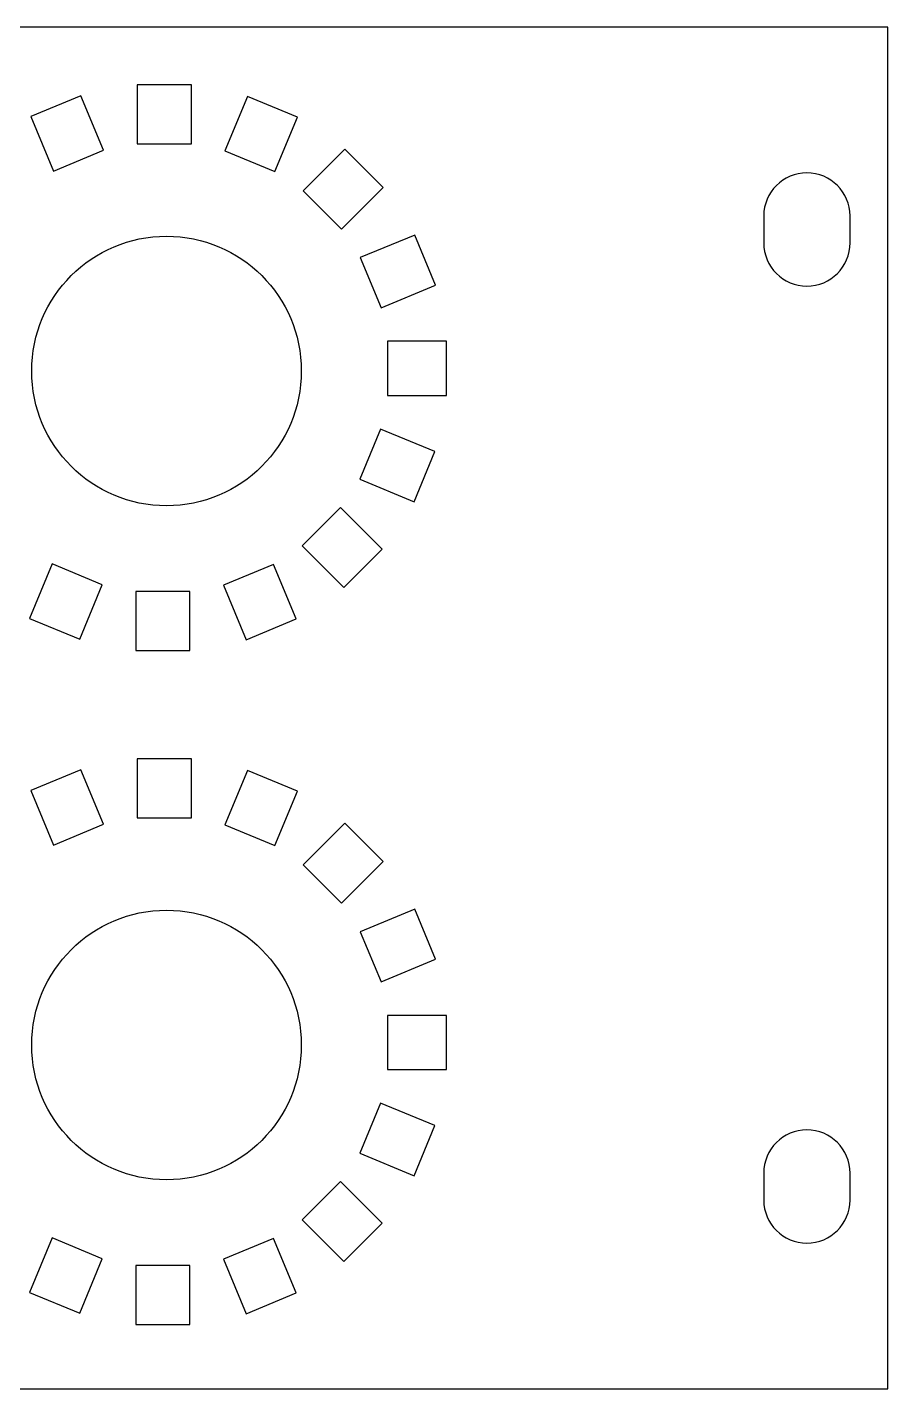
# Model space of a CAD drawing. Header units: millimetres. Extents: x -59 to 70, y -22 to 29.
# Drawn here: x 38 to 69.9, y -22 to 28.5 of the extents above; entities that cross this region are included whole.
import ezdxf

# ---------------------------------------------------------------- set-up
doc = ezdxf.new("R2010")
doc.units = ezdxf.units.MM
doc.layers.add('Cut001', color=7, linetype='CONTINUOUS')

msp = doc.modelspace()

# ---------------------------------------------------------------- linework, layer by layer
at = {"layer": 'Cut001'}
for p, q in [((69.94, 28.51, 13.91), (-58.56, 28.51, 13.91)), ((69.94, 28.51, 14.91), (-58.56, 28.51, 14.91)), ((69.94, 28.51, 13.91), (-58.56, 28.51, 13.91)), ((69.94, 28.51, 14.91), (-58.56, 28.51, 14.91)), ((69.94, 28.51, 13.91), (69.94, 28.51, 14.91)), ((69.94, -21.99, 13.91), (69.94, 28.51, 13.91)), ((69.94, -21.99, 14.91), (69.94, 28.51, 14.91)), ((69.94, 28.51, 13.91), (69.94, 28.51, 14.91)), ((69.94, -21.99, 13.91), (69.94, 28.51, 13.91)), ((69.94, -21.99, 14.91), (69.94, 28.51, 14.91)), ((44.1121, 26.3693, 13.91), (42.0996, 26.3693, 13.91)), ((42.0996, 26.3693, 13.91), (42.0996, 24.1831, 13.91)), ((44.1121, 26.3693, 14.91), (42.0996, 26.3693, 14.91)), ((42.0996, 26.3693, 14.91), (42.0996, 24.1831, 14.91)), ((44.1121, 26.3693, 13.91), (42.0996, 26.3693, 13.91)), ((44.1121, 26.3693, 14.91), (42.0996, 26.3693, 14.91)), ((42.0996, 26.3693, 13.91), (42.0996, 26.3693, 14.91)), ((42.0996, 26.3693, 13.91), (42.0996, 24.1831, 13.91)), ((42.0996, 26.3693, 13.91), (42.0996, 26.3693, 14.91)), ((42.0996, 26.3693, 14.91), (42.0996, 24.1831, 14.91)), ((44.1121, 24.1831, 13.91), (44.1121, 26.3693, 13.91)), ((44.1121, 24.1831, 14.91), (44.1121, 26.3693, 14.91)), ((44.1121, 24.1831, 13.91), (44.1121, 26.3693, 13.91)), ((44.1121, 24.1831, 14.91), (44.1121, 26.3693, 14.91)), ((44.1121, 26.3693, 13.91), (44.1121, 26.3693, 14.91)), ((44.1121, 26.3693, 13.91), (44.1121, 26.3693, 14.91)), ((40.0194, 25.9659, 13.91), (38.1601, 25.1958, 13.91)), ((40.0194, 25.9659, 14.91), (38.1601, 25.1958, 14.91)), ((40.0194, 25.9659, 13.91), (38.1601, 25.1958, 13.91)), ((40.0194, 25.9659, 14.91), (38.1601, 25.1958, 14.91)), ((40.856, 23.9461, 13.91), (40.0194, 25.9659, 13.91)), ((40.856, 23.9461, 14.91), (40.0194, 25.9659, 14.91)), ((40.856, 23.9461, 13.91), (40.0194, 25.9659, 13.91)), ((40.856, 23.9461, 14.91), (40.0194, 25.9659, 14.91)), ((40.0194, 25.9659, 13.91), (40.0194, 25.9659, 14.91)), ((40.0194, 25.9659, 13.91), (40.0194, 25.9659, 14.91)), ((46.1883, 25.946, 13.91), (45.3517, 23.9262, 13.91)), ((46.1883, 25.946, 14.91), (45.3517, 23.9262, 14.91)), ((46.1883, 25.946, 13.91), (45.3517, 23.9262, 13.91)), ((46.1883, 25.946, 14.91), (45.3517, 23.9262, 14.91)), ((48.0476, 25.1759, 13.91), (46.1883, 25.946, 13.91)), ((48.0476, 25.1759, 14.91), (46.1883, 25.946, 14.91)), ((48.0476, 25.1759, 13.91), (46.1883, 25.946, 13.91)), ((48.0476, 25.1759, 14.91), (46.1883, 25.946, 14.91)), ((46.1883, 25.946, 13.91), (46.1883, 25.946, 14.91)), ((46.1883, 25.946, 13.91), (46.1883, 25.946, 14.91)), ((38.1601, 25.1958, 13.91), (38.9968, 23.1759, 13.91)), ((38.1601, 25.1958, 14.91), (38.9968, 23.1759, 14.91)), ((38.1601, 25.1958, 13.91), (38.1601, 25.1958, 14.91)), ((38.1601, 25.1958, 13.91), (38.9968, 23.1759, 13.91)), ((38.1601, 25.1958, 13.91), (38.1601, 25.1958, 14.91)), ((38.1601, 25.1958, 14.91), (38.9968, 23.1759, 14.91)), ((47.2109, 23.156, 13.91), (48.0476, 25.1759, 13.91)), ((47.2109, 23.156, 14.91), (48.0476, 25.1759, 14.91)), ((47.2109, 23.156, 13.91), (48.0476, 25.1759, 13.91)), ((47.2109, 23.156, 14.91), (48.0476, 25.1759, 14.91)), ((48.0476, 25.1759, 13.91), (48.0476, 25.1759, 14.91)), ((48.0476, 25.1759, 13.91), (48.0476, 25.1759, 14.91)), ((38.9968, 23.1759, 13.91), (40.856, 23.9461, 13.91)), ((38.9968, 23.1759, 14.91), (40.856, 23.9461, 14.91)), ((38.9968, 23.1759, 13.91), (40.856, 23.9461, 13.91)), ((38.9968, 23.1759, 14.91), (40.856, 23.9461, 14.91)), ((40.856, 23.9461, 13.91), (40.856, 23.9461, 14.91)), ((40.856, 23.9461, 13.91), (40.856, 23.9461, 14.91)), ((42.0996, 24.1831, 13.91), (44.1121, 24.1831, 13.91)), ((42.0996, 24.1831, 14.91), (44.1121, 24.1831, 14.91)), ((42.0996, 24.1831, 13.91), (44.1121, 24.1831, 13.91)), ((42.0996, 24.1831, 13.91), (42.0996, 24.1831, 14.91)), ((42.0996, 24.1831, 14.91), (44.1121, 24.1831, 14.91)), ((42.0996, 24.1831, 13.91), (42.0996, 24.1831, 14.91)), ((44.1121, 24.1831, 13.91), (44.1121, 24.1831, 14.91)), ((44.1121, 24.1831, 13.91), (44.1121, 24.1831, 14.91)), ((45.3517, 23.9262, 13.91), (47.2109, 23.156, 13.91)), ((45.3517, 23.9262, 14.91), (47.2109, 23.156, 14.91)), ((45.3517, 23.9262, 13.91), (47.2109, 23.156, 13.91)), ((45.3517, 23.9262, 13.91), (45.3517, 23.9262, 14.91)), ((45.3517, 23.9262, 14.91), (47.2109, 23.156, 14.91)), ((45.3517, 23.9262, 13.91), (45.3517, 23.9262, 14.91)), ((49.8037, 23.9902, 13.91), (48.2578, 22.4443, 13.91)), ((49.8037, 23.9902, 14.91), (48.2578, 22.4443, 14.91)), ((49.8037, 23.9902, 13.91), (48.2578, 22.4443, 13.91)), ((49.8037, 23.9902, 14.91), (48.2578, 22.4443, 14.91)), ((51.2268, 22.5672, 13.91), (49.8037, 23.9902, 13.91)), ((51.2268, 22.5672, 14.91), (49.8037, 23.9902, 14.91)), ((51.2268, 22.5672, 13.91), (49.8037, 23.9902, 13.91)), ((51.2268, 22.5672, 14.91), (49.8037, 23.9902, 14.91)), ((49.8037, 23.9902, 13.91), (49.8037, 23.9902, 14.91)), ((49.8037, 23.9902, 13.91), (49.8037, 23.9902, 14.91)), ((38.9968, 23.1759, 13.91), (38.9968, 23.1759, 14.91)), ((38.9968, 23.1759, 13.91), (38.9968, 23.1759, 14.91)), ((47.2109, 23.156, 13.91), (47.2109, 23.156, 14.91)), ((47.2109, 23.156, 13.91), (47.2109, 23.156, 14.91)), ((48.2578, 22.4443, 13.91), (49.6809, 21.0213, 13.91)), ((48.2578, 22.4443, 14.91), (49.6809, 21.0213, 14.91)), ((48.2578, 22.4443, 13.91), (49.6809, 21.0213, 13.91)), ((48.2578, 22.4443, 13.91), (48.2578, 22.4443, 14.91)), ((48.2578, 22.4443, 14.91), (49.6809, 21.0213, 14.91)), ((48.2578, 22.4443, 13.91), (48.2578, 22.4443, 14.91)), ((49.6809, 21.0213, 13.91), (51.2268, 22.5672, 13.91)), ((49.6809, 21.0213, 14.91), (51.2268, 22.5672, 14.91)), ((49.6809, 21.0213, 13.91), (51.2268, 22.5672, 13.91)), ((49.6809, 21.0213, 14.91), (51.2268, 22.5672, 14.91)), ((51.2268, 22.5672, 13.91), (51.2268, 22.5672, 14.91)), ((51.2268, 22.5672, 13.91), (51.2268, 22.5672, 14.91)), ((65.34, 21.51, 13.91), (65.34, 20.51, 13.91)), ((65.34, 21.51, 14.91), (65.34, 20.51, 14.91)), ((65.34, 21.51, 13.91), (65.34, 21.51, 14.91)), ((65.34, 21.51, 13.91), (65.34, 21.51, 14.91)), ((65.34, 21.51, 13.91), (65.34, 20.51, 13.91)), ((65.34, 21.51, 14.91), (65.34, 20.51, 14.91)), ((68.54, 20.51, 13.91), (68.54, 21.51, 13.91)), ((68.54, 20.51, 14.91), (68.54, 21.51, 14.91)), ((68.54, 21.51, 13.91), (68.54, 21.51, 14.91)), ((68.54, 21.51, 13.91), (68.54, 21.51, 14.91)), ((68.54, 20.51, 13.91), (68.54, 21.51, 13.91)), ((68.54, 20.51, 14.91), (68.54, 21.51, 14.91)), ((49.6809, 21.0213, 13.91), (49.6809, 21.0213, 14.91)), ((49.6809, 21.0213, 13.91), (49.6809, 21.0213, 14.91)), ((52.3955, 20.7997, 13.91), (50.3757, 19.9631, 13.91)), ((52.3955, 20.7997, 14.91), (50.3757, 19.9631, 14.91)), ((52.3955, 20.7997, 13.91), (50.3757, 19.9631, 13.91)), ((52.3955, 20.7997, 14.91), (50.3757, 19.9631, 14.91)), ((53.1657, 18.9405, 13.91), (52.3955, 20.7997, 13.91)), ((53.1657, 18.9405, 14.91), (52.3955, 20.7997, 14.91)), ((53.1657, 18.9405, 13.91), (52.3955, 20.7997, 13.91)), ((53.1657, 18.9405, 14.91), (52.3955, 20.7997, 14.91)), ((52.3955, 20.7997, 13.91), (52.3955, 20.7997, 14.91)), ((52.3955, 20.7997, 13.91), (52.3955, 20.7997, 14.91)), ((65.34, 20.51, 13.91), (65.34, 20.51, 14.91)), ((65.34, 20.51, 13.91), (65.34, 20.51, 14.91)), ((68.54, 20.51, 13.91), (68.54, 20.51, 14.91)), ((68.54, 20.51, 13.91), (68.54, 20.51, 14.91)), ((50.3757, 19.9631, 13.91), (51.1458, 18.1038, 13.91)), ((50.3757, 19.9631, 14.91), (51.1458, 18.1038, 14.91)), ((50.3757, 19.9631, 13.91), (51.1458, 18.1038, 13.91)), ((50.3757, 19.9631, 13.91), (50.3757, 19.9631, 14.91)), ((50.3757, 19.9631, 14.91), (51.1458, 18.1038, 14.91)), ((50.3757, 19.9631, 13.91), (50.3757, 19.9631, 14.91)), ((51.1458, 18.1038, 13.91), (53.1657, 18.9405, 13.91)), ((51.1458, 18.1038, 14.91), (53.1657, 18.9405, 14.91)), ((51.1458, 18.1038, 13.91), (53.1657, 18.9405, 13.91)), ((51.1458, 18.1038, 14.91), (53.1657, 18.9405, 14.91)), ((53.1657, 18.9405, 13.91), (53.1657, 18.9405, 14.91)), ((53.1657, 18.9405, 13.91), (53.1657, 18.9405, 14.91)), ((51.1458, 18.1038, 13.91), (51.1458, 18.1038, 14.91)), ((51.1458, 18.1038, 13.91), (51.1458, 18.1038, 14.91)), ((51.3829, 16.8603, 13.91), (51.3829, 14.8478, 13.91)), ((53.5691, 16.8603, 13.91), (51.3829, 16.8603, 13.91)), ((51.3829, 16.8603, 14.91), (51.3829, 14.8478, 14.91)), ((53.5691, 16.8603, 14.91), (51.3829, 16.8603, 14.91)), ((51.3829, 16.8603, 13.91), (51.3829, 14.8478, 13.91)), ((51.3829, 16.8603, 13.91), (51.3829, 16.8603, 14.91)), ((51.3829, 16.8603, 14.91), (51.3829, 14.8478, 14.91)), ((53.5691, 16.8603, 13.91), (51.3829, 16.8603, 13.91)), ((53.5691, 16.8603, 14.91), (51.3829, 16.8603, 14.91)), ((51.3829, 16.8603, 13.91), (51.3829, 16.8603, 14.91)), ((53.5691, 14.8478, 13.91), (53.5691, 16.8603, 13.91)), ((53.5691, 14.8478, 14.91), (53.5691, 16.8603, 14.91)), ((53.5691, 14.8478, 13.91), (53.5691, 16.8603, 13.91)), ((53.5691, 14.8478, 14.91), (53.5691, 16.8603, 14.91)), ((53.5691, 16.8603, 13.91), (53.5691, 16.8603, 14.91)), ((53.5691, 16.8603, 13.91), (53.5691, 16.8603, 14.91)), ((48.19, 15.76, 13.91), (48.19, 15.76, 14.91)), ((48.19, 15.76, 13.91), (48.19, 15.76, 14.91)), ((51.3829, 14.8478, 13.91), (53.5691, 14.8478, 13.91)), ((51.3829, 14.8478, 14.91), (53.5691, 14.8478, 14.91)), ((51.3829, 14.8478, 13.91), (51.3829, 14.8478, 14.91)), ((51.3829, 14.8478, 13.91), (53.5691, 14.8478, 13.91)), ((51.3829, 14.8478, 13.91), (51.3829, 14.8478, 14.91)), ((51.3829, 14.8478, 14.91), (53.5691, 14.8478, 14.91)), ((53.5691, 14.8478, 13.91), (53.5691, 14.8478, 14.91)), ((53.5691, 14.8478, 13.91), (53.5691, 14.8478, 14.91)), ((51.1259, 13.6082, 13.91), (50.3558, 11.749, 13.91)), ((51.1259, 13.6082, 14.91), (50.3558, 11.749, 14.91)), ((51.1259, 13.6082, 13.91), (50.3558, 11.749, 13.91)), ((51.1259, 13.6082, 14.91), (50.3558, 11.749, 14.91)), ((53.1458, 12.7716, 13.91), (51.1259, 13.6082, 13.91)), ((53.1458, 12.7716, 14.91), (51.1259, 13.6082, 14.91)), ((51.1259, 13.6082, 13.91), (51.1259, 13.6082, 14.91)), ((53.1458, 12.7716, 13.91), (51.1259, 13.6082, 13.91)), ((53.1458, 12.7716, 14.91), (51.1259, 13.6082, 14.91)), ((51.1259, 13.6082, 13.91), (51.1259, 13.6082, 14.91)), ((52.3756, 10.9123, 13.91), (53.1458, 12.7716, 13.91)), ((52.3756, 10.9123, 14.91), (53.1458, 12.7716, 14.91)), ((52.3756, 10.9123, 13.91), (53.1458, 12.7716, 13.91)), ((52.3756, 10.9123, 14.91), (53.1458, 12.7716, 14.91)), ((53.1458, 12.7716, 13.91), (53.1458, 12.7716, 14.91)), ((53.1458, 12.7716, 13.91), (53.1458, 12.7716, 14.91)), ((50.3558, 11.749, 13.91), (52.3756, 10.9123, 13.91)), ((50.3558, 11.749, 14.91), (52.3756, 10.9123, 14.91)), ((50.3558, 11.749, 13.91), (50.3558, 11.749, 14.91)), ((50.3558, 11.749, 13.91), (52.3756, 10.9123, 13.91)), ((50.3558, 11.749, 13.91), (50.3558, 11.749, 14.91)), ((50.3558, 11.749, 14.91), (52.3756, 10.9123, 14.91)), ((49.6441, 10.702, 13.91), (48.2211, 9.27902, 13.91)), ((49.6441, 10.702, 14.91), (48.2211, 9.27902, 14.91)), ((49.6441, 10.702, 13.91), (48.2211, 9.27902, 13.91)), ((49.6441, 10.702, 14.91), (48.2211, 9.27902, 14.91)), ((51.19, 9.15612, 13.91), (49.6441, 10.702, 13.91)), ((51.19, 9.15612, 14.91), (49.6441, 10.702, 14.91)), ((49.6441, 10.702, 13.91), (49.6441, 10.702, 14.91)), ((51.19, 9.15612, 13.91), (49.6441, 10.702, 13.91)), ((51.19, 9.15612, 14.91), (49.6441, 10.702, 14.91)), ((49.6441, 10.702, 13.91), (49.6441, 10.702, 14.91)), ((52.3756, 10.9123, 13.91), (52.3756, 10.9123, 14.91)), ((52.3756, 10.9123, 13.91), (52.3756, 10.9123, 14.91)), ((48.2211, 9.27902, 13.91), (49.767, 7.7331, 13.91)), ((48.2211, 9.27902, 14.91), (49.767, 7.7331, 14.91)), ((48.2211, 9.27902, 13.91), (48.2211, 9.27902, 14.91)), ((48.2211, 9.27902, 13.91), (49.767, 7.7331, 13.91)), ((48.2211, 9.27902, 13.91), (48.2211, 9.27902, 14.91)), ((48.2211, 9.27902, 14.91), (49.767, 7.7331, 14.91)), ((49.767, 7.7331, 13.91), (51.19, 9.15612, 13.91)), ((49.767, 7.7331, 14.91), (51.19, 9.15612, 14.91)), ((49.767, 7.7331, 13.91), (51.19, 9.15612, 13.91)), ((49.767, 7.7331, 14.91), (51.19, 9.15612, 14.91)), ((51.19, 9.15612, 13.91), (51.19, 9.15612, 14.91)), ((51.19, 9.15612, 13.91), (51.19, 9.15612, 14.91)), ((38.9487, 8.60406, 13.91), (38.1121, 6.58423, 13.91)), ((38.9487, 8.60406, 14.91), (38.1121, 6.58423, 14.91)), ((38.9487, 8.60406, 13.91), (38.1121, 6.58423, 13.91)), ((38.9487, 8.60406, 14.91), (38.1121, 6.58423, 14.91)), ((40.808, 7.83393, 13.91), (38.9487, 8.60406, 13.91)), ((40.808, 7.83393, 14.91), (38.9487, 8.60406, 14.91)), ((40.808, 7.83393, 13.91), (38.9487, 8.60406, 13.91)), ((40.808, 7.83393, 14.91), (38.9487, 8.60406, 14.91)), ((38.9487, 8.60406, 13.91), (38.9487, 8.60406, 14.91)), ((38.9487, 8.60406, 13.91), (38.9487, 8.60406, 14.91)), ((47.1629, 8.58416, 13.91), (45.3036, 7.81403, 13.91)), ((47.1629, 8.58416, 14.91), (45.3036, 7.81403, 14.91)), ((47.1629, 8.58416, 13.91), (45.3036, 7.81403, 13.91)), ((47.1629, 8.58416, 14.91), (45.3036, 7.81403, 14.91)), ((47.9995, 6.56432, 13.91), (47.1629, 8.58416, 13.91)), ((47.9995, 6.56432, 14.91), (47.1629, 8.58416, 14.91)), ((47.1629, 8.58416, 13.91), (47.1629, 8.58416, 14.91)), ((47.9995, 6.56432, 13.91), (47.1629, 8.58416, 13.91)), ((47.9995, 6.56432, 14.91), (47.1629, 8.58416, 14.91)), ((47.1629, 8.58416, 13.91), (47.1629, 8.58416, 14.91)), ((39.9714, 5.8141, 13.91), (40.808, 7.83393, 13.91)), ((39.9714, 5.8141, 14.91), (40.808, 7.83393, 14.91)), ((39.9714, 5.8141, 13.91), (40.808, 7.83393, 13.91)), ((39.9714, 5.8141, 14.91), (40.808, 7.83393, 14.91)), ((40.808, 7.83393, 13.91), (40.808, 7.83393, 14.91)), ((40.808, 7.83393, 13.91), (40.808, 7.83393, 14.91)), ((44.06, 7.57702, 13.91), (42.0476, 7.57702, 13.91)), ((42.0476, 7.57702, 13.91), (42.0476, 5.39076, 13.91)), ((44.06, 7.57702, 14.91), (42.0476, 7.57702, 14.91)), ((42.0476, 7.57702, 14.91), (42.0476, 5.39076, 14.91)), ((44.06, 7.57702, 13.91), (42.0476, 7.57702, 13.91)), ((44.06, 7.57702, 14.91), (42.0476, 7.57702, 14.91)), ((42.0476, 7.57702, 13.91), (42.0476, 7.57702, 14.91)), ((42.0476, 7.57702, 13.91), (42.0476, 5.39076, 13.91)), ((42.0476, 7.57702, 13.91), (42.0476, 7.57702, 14.91)), ((42.0476, 7.57702, 14.91), (42.0476, 5.39076, 14.91)), ((44.06, 5.39076, 13.91), (44.06, 7.57702, 13.91)), ((44.06, 5.39076, 14.91), (44.06, 7.57702, 14.91)), ((44.06, 7.57702, 13.91), (44.06, 7.57702, 14.91)), ((44.06, 5.39076, 13.91), (44.06, 7.57702, 13.91)), ((44.06, 5.39076, 14.91), (44.06, 7.57702, 14.91)), ((44.06, 7.57702, 13.91), (44.06, 7.57702, 14.91)), ((45.3036, 7.81403, 13.91), (46.1402, 5.79419, 13.91)), ((45.3036, 7.81403, 14.91), (46.1402, 5.79419, 14.91)), ((45.3036, 7.81403, 13.91), (45.3036, 7.81403, 14.91)), ((45.3036, 7.81403, 13.91), (46.1402, 5.79419, 13.91)), ((45.3036, 7.81403, 13.91), (45.3036, 7.81403, 14.91)), ((45.3036, 7.81403, 14.91), (46.1402, 5.79419, 14.91)), ((49.767, 7.7331, 13.91), (49.767, 7.7331, 14.91)), ((49.767, 7.7331, 13.91), (49.767, 7.7331, 14.91)), ((38.1121, 6.58423, 13.91), (39.9714, 5.8141, 13.91)), ((38.1121, 6.58423, 14.91), (39.9714, 5.8141, 14.91)), ((38.1121, 6.58423, 13.91), (38.1121, 6.58423, 14.91)), ((38.1121, 6.58423, 13.91), (39.9714, 5.8141, 13.91)), ((38.1121, 6.58423, 13.91), (38.1121, 6.58423, 14.91)), ((38.1121, 6.58423, 14.91), (39.9714, 5.8141, 14.91)), ((46.1402, 5.79419, 13.91), (47.9995, 6.56432, 13.91)), ((46.1402, 5.79419, 14.91), (47.9995, 6.56432, 14.91)), ((46.1402, 5.79419, 13.91), (47.9995, 6.56432, 13.91)), ((46.1402, 5.79419, 14.91), (47.9995, 6.56432, 14.91)), ((47.9995, 6.56432, 13.91), (47.9995, 6.56432, 14.91)), ((47.9995, 6.56432, 13.91), (47.9995, 6.56432, 14.91)), ((39.9714, 5.8141, 13.91), (39.9714, 5.8141, 14.91)), ((39.9714, 5.8141, 13.91), (39.9714, 5.8141, 14.91)), ((46.1402, 5.79419, 13.91), (46.1402, 5.79419, 14.91)), ((46.1402, 5.79419, 13.91), (46.1402, 5.79419, 14.91)), ((42.0476, 5.39076, 13.91), (44.06, 5.39076, 13.91)), ((42.0476, 5.39076, 14.91), (44.06, 5.39076, 14.91)), ((42.0476, 5.39076, 13.91), (42.0476, 5.39076, 14.91)), ((42.0476, 5.39076, 13.91), (44.06, 5.39076, 13.91)), ((42.0476, 5.39076, 13.91), (42.0476, 5.39076, 14.91)), ((42.0476, 5.39076, 14.91), (44.06, 5.39076, 14.91)), ((44.06, 5.39076, 13.91), (44.06, 5.39076, 14.91)), ((44.06, 5.39076, 13.91), (44.06, 5.39076, 14.91)), ((44.1121, 1.36933, 13.91), (42.0996, 1.36933, 13.91)), ((42.0996, 1.36933, 13.91), (42.0996, -0.816923, 13.91)), ((44.1121, 1.36933, 14.91), (42.0996, 1.36933, 14.91)), ((42.0996, 1.36933, 14.91), (42.0996, -0.816923, 14.91)), ((44.1121, 1.36933, 13.91), (42.0996, 1.36933, 13.91)), ((44.1121, 1.36933, 14.91), (42.0996, 1.36933, 14.91)), ((42.0996, 1.36933, 13.91), (42.0996, 1.36933, 14.91)), ((42.0996, 1.36933, 13.91), (42.0996, -0.816923, 13.91)), ((42.0996, 1.36933, 13.91), (42.0996, 1.36933, 14.91)), ((42.0996, 1.36933, 14.91), (42.0996, -0.816923, 14.91)), ((44.1121, -0.816923, 13.91), (44.1121, 1.36933, 13.91)), ((44.1121, -0.816923, 14.91), (44.1121, 1.36933, 14.91)), ((44.1121, -0.816923, 13.91), (44.1121, 1.36933, 13.91)), ((44.1121, -0.816923, 14.91), (44.1121, 1.36933, 14.91)), ((44.1121, 1.36933, 13.91), (44.1121, 1.36933, 14.91)), ((44.1121, 1.36933, 13.91), (44.1121, 1.36933, 14.91)), ((40.0194, 0.965901, 13.91), (38.1601, 0.195769, 13.91)), ((40.0194, 0.965901, 14.91), (38.1601, 0.195769, 14.91)), ((40.0194, 0.965901, 13.91), (38.1601, 0.195769, 13.91)), ((40.0194, 0.965901, 14.91), (38.1601, 0.195769, 14.91)), ((40.856, -1.05394, 13.91), (40.0194, 0.965901, 13.91)), ((40.856, -1.05394, 14.91), (40.0194, 0.965901, 14.91)), ((40.856, -1.05394, 13.91), (40.0194, 0.965901, 13.91)), ((40.856, -1.05394, 14.91), (40.0194, 0.965901, 14.91)), ((40.0194, 0.965901, 13.91), (40.0194, 0.965901, 14.91)), ((40.0194, 0.965901, 13.91), (40.0194, 0.965901, 14.91)), ((46.1883, 0.945997, 13.91), (45.3517, -1.07384, 13.91)), ((46.1883, 0.945997, 14.91), (45.3517, -1.07384, 14.91)), ((46.1883, 0.945997, 13.91), (45.3517, -1.07384, 13.91)), ((46.1883, 0.945997, 14.91), (45.3517, -1.07384, 14.91)), ((48.0476, 0.175866, 13.91), (46.1883, 0.945997, 13.91)), ((48.0476, 0.175866, 14.91), (46.1883, 0.945997, 14.91)), ((48.0476, 0.175866, 13.91), (46.1883, 0.945997, 13.91)), ((48.0476, 0.175866, 14.91), (46.1883, 0.945997, 14.91)), ((46.1883, 0.945997, 13.91), (46.1883, 0.945997, 14.91)), ((46.1883, 0.945997, 13.91), (46.1883, 0.945997, 14.91)), ((38.1601, 0.195769, 13.91), (38.9968, -1.82407, 13.91)), ((38.1601, 0.195769, 14.91), (38.9968, -1.82407, 14.91)), ((38.1601, 0.195769, 13.91), (38.1601, 0.195769, 14.91)), ((38.1601, 0.195769, 13.91), (38.9968, -1.82407, 13.91)), ((38.1601, 0.195769, 13.91), (38.1601, 0.195769, 14.91)), ((38.1601, 0.195769, 14.91), (38.9968, -1.82407, 14.91)), ((47.2109, -1.84397, 13.91), (48.0476, 0.175866, 13.91)), ((47.2109, -1.84397, 14.91), (48.0476, 0.175866, 14.91)), ((47.2109, -1.84397, 13.91), (48.0476, 0.175866, 13.91)), ((47.2109, -1.84397, 14.91), (48.0476, 0.175866, 14.91)), ((48.0476, 0.175866, 13.91), (48.0476, 0.175866, 14.91)), ((48.0476, 0.175866, 13.91), (48.0476, 0.175866, 14.91)), ((42.0996, -0.816923, 13.91), (44.1121, -0.816923, 13.91)), ((42.0996, -0.816923, 14.91), (44.1121, -0.816923, 14.91)), ((42.0996, -0.816923, 13.91), (44.1121, -0.816923, 13.91)), ((42.0996, -0.816923, 13.91), (42.0996, -0.816923, 14.91)), ((42.0996, -0.816923, 14.91), (44.1121, -0.816923, 14.91)), ((42.0996, -0.816923, 13.91), (42.0996, -0.816923, 14.91)), ((44.1121, -0.816923, 13.91), (44.1121, -0.816923, 14.91)), ((44.1121, -0.816923, 13.91), (44.1121, -0.816923, 14.91)), ((49.8037, -1.00979, 13.91), (48.2578, -2.5557, 13.91)), ((49.8037, -1.00979, 14.91), (48.2578, -2.5557, 14.91)), ((49.8037, -1.00979, 13.91), (48.2578, -2.5557, 13.91)), ((49.8037, -1.00979, 14.91), (48.2578, -2.5557, 14.91)), ((51.2268, -2.43281, 13.91), (49.8037, -1.00979, 13.91)), ((51.2268, -2.43281, 14.91), (49.8037, -1.00979, 14.91)), ((51.2268, -2.43281, 13.91), (49.8037, -1.00979, 13.91)), ((51.2268, -2.43281, 14.91), (49.8037, -1.00979, 14.91)), ((49.8037, -1.00979, 13.91), (49.8037, -1.00979, 14.91)), ((49.8037, -1.00979, 13.91), (49.8037, -1.00979, 14.91)), ((38.9968, -1.82407, 13.91), (40.856, -1.05394, 13.91)), ((38.9968, -1.82407, 14.91), (40.856, -1.05394, 14.91)), ((38.9968, -1.82407, 13.91), (40.856, -1.05394, 13.91)), ((38.9968, -1.82407, 14.91), (40.856, -1.05394, 14.91)), ((40.856, -1.05394, 13.91), (40.856, -1.05394, 14.91)), ((40.856, -1.05394, 13.91), (40.856, -1.05394, 14.91)), ((45.3517, -1.07384, 13.91), (47.2109, -1.84397, 13.91)), ((45.3517, -1.07384, 14.91), (47.2109, -1.84397, 14.91)), ((45.3517, -1.07384, 13.91), (47.2109, -1.84397, 13.91)), ((45.3517, -1.07384, 13.91), (45.3517, -1.07384, 14.91)), ((45.3517, -1.07384, 14.91), (47.2109, -1.84397, 14.91)), ((45.3517, -1.07384, 13.91), (45.3517, -1.07384, 14.91)), ((38.9968, -1.82407, 13.91), (38.9968, -1.82407, 14.91)), ((38.9968, -1.82407, 13.91), (38.9968, -1.82407, 14.91)), ((47.2109, -1.84397, 13.91), (47.2109, -1.84397, 14.91)), ((47.2109, -1.84397, 13.91), (47.2109, -1.84397, 14.91)), ((49.6809, -3.97872, 13.91), (51.2268, -2.43281, 13.91)), ((49.6809, -3.97872, 14.91), (51.2268, -2.43281, 14.91)), ((49.6809, -3.97872, 13.91), (51.2268, -2.43281, 13.91)), ((49.6809, -3.97872, 14.91), (51.2268, -2.43281, 14.91)), ((51.2268, -2.43281, 13.91), (51.2268, -2.43281, 14.91)), ((51.2268, -2.43281, 13.91), (51.2268, -2.43281, 14.91)), ((48.2578, -2.5557, 13.91), (49.6809, -3.97872, 13.91)), ((48.2578, -2.5557, 14.91), (49.6809, -3.97872, 14.91)), ((48.2578, -2.5557, 13.91), (49.6809, -3.97872, 13.91)), ((48.2578, -2.5557, 13.91), (48.2578, -2.5557, 14.91)), ((48.2578, -2.5557, 14.91), (49.6809, -3.97872, 14.91)), ((48.2578, -2.5557, 13.91), (48.2578, -2.5557, 14.91)), ((49.6809, -3.97872, 13.91), (49.6809, -3.97872, 14.91)), ((49.6809, -3.97872, 13.91), (49.6809, -3.97872, 14.91)), ((52.3955, -4.20027, 13.91), (50.3757, -5.03692, 13.91)), ((52.3955, -4.20027, 14.91), (50.3757, -5.03692, 14.91)), ((52.3955, -4.20027, 13.91), (50.3757, -5.03692, 13.91)), ((52.3955, -4.20027, 14.91), (50.3757, -5.03692, 14.91)), ((53.1657, -6.05953, 13.91), (52.3955, -4.20027, 13.91)), ((53.1657, -6.05953, 14.91), (52.3955, -4.20027, 14.91)), ((53.1657, -6.05953, 13.91), (52.3955, -4.20027, 13.91)), ((53.1657, -6.05953, 14.91), (52.3955, -4.20027, 14.91)), ((52.3955, -4.20027, 13.91), (52.3955, -4.20027, 14.91)), ((52.3955, -4.20027, 13.91), (52.3955, -4.20027, 14.91)), ((50.3757, -5.03692, 13.91), (51.1458, -6.89618, 13.91)), ((50.3757, -5.03692, 14.91), (51.1458, -6.89618, 14.91)), ((50.3757, -5.03692, 13.91), (51.1458, -6.89618, 13.91)), ((50.3757, -5.03692, 13.91), (50.3757, -5.03692, 14.91)), ((50.3757, -5.03692, 14.91), (51.1458, -6.89618, 14.91)), ((50.3757, -5.03692, 13.91), (50.3757, -5.03692, 14.91)), ((51.1458, -6.89618, 13.91), (53.1657, -6.05953, 13.91)), ((51.1458, -6.89618, 14.91), (53.1657, -6.05953, 14.91)), ((51.1458, -6.89618, 13.91), (53.1657, -6.05953, 13.91)), ((51.1458, -6.89618, 14.91), (53.1657, -6.05953, 14.91)), ((53.1657, -6.05953, 13.91), (53.1657, -6.05953, 14.91)), ((53.1657, -6.05953, 13.91), (53.1657, -6.05953, 14.91)), ((51.1458, -6.89618, 13.91), (51.1458, -6.89618, 14.91)), ((51.1458, -6.89618, 13.91), (51.1458, -6.89618, 14.91)), ((51.3829, -8.13973, 13.91), (51.3829, -10.1522, 13.91)), ((53.5691, -8.13973, 13.91), (51.3829, -8.13973, 13.91)), ((51.3829, -8.13973, 14.91), (51.3829, -10.1522, 14.91)), ((53.5691, -8.13973, 14.91), (51.3829, -8.13973, 14.91)), ((51.3829, -8.13973, 13.91), (51.3829, -10.1522, 13.91)), ((51.3829, -8.13973, 13.91), (51.3829, -8.13973, 14.91)), ((51.3829, -8.13973, 14.91), (51.3829, -10.1522, 14.91)), ((53.5691, -8.13973, 13.91), (51.3829, -8.13973, 13.91)), ((53.5691, -8.13973, 14.91), (51.3829, -8.13973, 14.91)), ((51.3829, -8.13973, 13.91), (51.3829, -8.13973, 14.91)), ((53.5691, -10.1522, 13.91), (53.5691, -8.13973, 13.91)), ((53.5691, -10.1522, 14.91), (53.5691, -8.13973, 14.91)), ((53.5691, -10.1522, 13.91), (53.5691, -8.13973, 13.91)), ((53.5691, -10.1522, 14.91), (53.5691, -8.13973, 14.91)), ((53.5691, -8.13973, 13.91), (53.5691, -8.13973, 14.91)), ((53.5691, -8.13973, 13.91), (53.5691, -8.13973, 14.91)), ((48.19, -9.24, 13.91), (48.19, -9.24, 14.91)), ((48.19, -9.24, 13.91), (48.19, -9.24, 14.91)), ((51.3829, -10.1522, 13.91), (53.5691, -10.1522, 13.91)), ((51.3829, -10.1522, 14.91), (53.5691, -10.1522, 14.91)), ((51.3829, -10.1522, 13.91), (51.3829, -10.1522, 14.91)), ((51.3829, -10.1522, 13.91), (53.5691, -10.1522, 13.91)), ((51.3829, -10.1522, 13.91), (51.3829, -10.1522, 14.91)), ((51.3829, -10.1522, 14.91), (53.5691, -10.1522, 14.91)), ((53.5691, -10.1522, 13.91), (53.5691, -10.1522, 14.91)), ((53.5691, -10.1522, 13.91), (53.5691, -10.1522, 14.91)), ((51.1259, -11.3918, 13.91), (50.3558, -13.251, 13.91)), ((51.1259, -11.3918, 14.91), (50.3558, -13.251, 14.91)), ((51.1259, -11.3918, 13.91), (50.3558, -13.251, 13.91)), ((51.1259, -11.3918, 14.91), (50.3558, -13.251, 14.91)), ((53.1458, -12.2284, 13.91), (51.1259, -11.3918, 13.91)), ((53.1458, -12.2284, 14.91), (51.1259, -11.3918, 14.91)), ((51.1259, -11.3918, 13.91), (51.1259, -11.3918, 14.91)), ((53.1458, -12.2284, 13.91), (51.1259, -11.3918, 13.91)), ((53.1458, -12.2284, 14.91), (51.1259, -11.3918, 14.91)), ((51.1259, -11.3918, 13.91), (51.1259, -11.3918, 14.91)), ((52.3756, -14.0877, 13.91), (53.1458, -12.2284, 13.91)), ((52.3756, -14.0877, 14.91), (53.1458, -12.2284, 14.91)), ((52.3756, -14.0877, 13.91), (53.1458, -12.2284, 13.91)), ((52.3756, -14.0877, 14.91), (53.1458, -12.2284, 14.91)), ((53.1458, -12.2284, 13.91), (53.1458, -12.2284, 14.91)), ((53.1458, -12.2284, 13.91), (53.1458, -12.2284, 14.91)), ((50.3558, -13.251, 13.91), (52.3756, -14.0877, 13.91)), ((50.3558, -13.251, 14.91), (52.3756, -14.0877, 14.91)), ((50.3558, -13.251, 13.91), (50.3558, -13.251, 14.91)), ((50.3558, -13.251, 13.91), (52.3756, -14.0877, 13.91)), ((50.3558, -13.251, 13.91), (50.3558, -13.251, 14.91)), ((50.3558, -13.251, 14.91), (52.3756, -14.0877, 14.91)), ((52.3756, -14.0877, 13.91), (52.3756, -14.0877, 14.91)), ((52.3756, -14.0877, 13.91), (52.3756, -14.0877, 14.91)), ((65.34, -13.99, 13.91), (65.34, -14.99, 13.91)), ((65.34, -13.99, 14.91), (65.34, -14.99, 14.91)), ((65.34, -13.99, 13.91), (65.34, -13.99, 14.91)), ((65.34, -13.99, 13.91), (65.34, -14.99, 13.91)), ((65.34, -13.99, 14.91), (65.34, -14.99, 14.91)), ((65.34, -13.99, 13.91), (65.34, -13.99, 14.91)), ((68.54, -14.99, 13.91), (68.54, -13.99, 13.91)), ((68.54, -14.99, 14.91), (68.54, -13.99, 14.91)), ((68.54, -13.99, 13.91), (68.54, -13.99, 14.91)), ((68.54, -14.99, 13.91), (68.54, -13.99, 13.91)), ((68.54, -14.99, 14.91), (68.54, -13.99, 14.91)), ((68.54, -13.99, 13.91), (68.54, -13.99, 14.91)), ((49.6441, -14.298, 13.91), (48.2211, -15.721, 13.91)), ((49.6441, -14.298, 14.91), (48.2211, -15.721, 14.91)), ((49.6441, -14.298, 13.91), (48.2211, -15.721, 13.91)), ((49.6441, -14.298, 14.91), (48.2211, -15.721, 14.91)), ((51.19, -15.8439, 13.91), (49.6441, -14.298, 13.91)), ((51.19, -15.8439, 14.91), (49.6441, -14.298, 14.91)), ((49.6441, -14.298, 13.91), (49.6441, -14.298, 14.91)), ((51.19, -15.8439, 13.91), (49.6441, -14.298, 13.91)), ((51.19, -15.8439, 14.91), (49.6441, -14.298, 14.91)), ((49.6441, -14.298, 13.91), (49.6441, -14.298, 14.91)), ((65.34, -14.99, 13.91), (65.34, -14.99, 14.91)), ((65.34, -14.99, 13.91), (65.34, -14.99, 14.91)), ((68.54, -14.99, 13.91), (68.54, -14.99, 14.91)), ((68.54, -14.99, 13.91), (68.54, -14.99, 14.91)), ((48.2211, -15.721, 13.91), (49.767, -17.2669, 13.91)), ((48.2211, -15.721, 14.91), (49.767, -17.2669, 14.91)), ((48.2211, -15.721, 13.91), (48.2211, -15.721, 14.91)), ((48.2211, -15.721, 13.91), (49.767, -17.2669, 13.91)), ((48.2211, -15.721, 13.91), (48.2211, -15.721, 14.91)), ((48.2211, -15.721, 14.91), (49.767, -17.2669, 14.91)), ((49.767, -17.2669, 13.91), (51.19, -15.8439, 13.91)), ((49.767, -17.2669, 14.91), (51.19, -15.8439, 14.91)), ((49.767, -17.2669, 13.91), (51.19, -15.8439, 13.91)), ((49.767, -17.2669, 14.91), (51.19, -15.8439, 14.91)), ((51.19, -15.8439, 13.91), (51.19, -15.8439, 14.91)), ((51.19, -15.8439, 13.91), (51.19, -15.8439, 14.91)), ((38.9487, -16.3959, 13.91), (38.1121, -18.4158, 13.91)), ((38.9487, -16.3959, 14.91), (38.1121, -18.4158, 14.91)), ((38.9487, -16.3959, 13.91), (38.1121, -18.4158, 13.91)), ((38.9487, -16.3959, 14.91), (38.1121, -18.4158, 14.91)), ((40.808, -17.1661, 13.91), (38.9487, -16.3959, 13.91)), ((40.808, -17.1661, 14.91), (38.9487, -16.3959, 14.91)), ((40.808, -17.1661, 13.91), (38.9487, -16.3959, 13.91)), ((40.808, -17.1661, 14.91), (38.9487, -16.3959, 14.91)), ((38.9487, -16.3959, 13.91), (38.9487, -16.3959, 14.91)), ((38.9487, -16.3959, 13.91), (38.9487, -16.3959, 14.91)), ((47.1629, -16.4158, 13.91), (45.3036, -17.186, 13.91)), ((47.1629, -16.4158, 14.91), (45.3036, -17.186, 14.91)), ((47.1629, -16.4158, 13.91), (45.3036, -17.186, 13.91)), ((47.1629, -16.4158, 14.91), (45.3036, -17.186, 14.91)), ((47.9995, -18.4357, 13.91), (47.1629, -16.4158, 13.91)), ((47.9995, -18.4357, 14.91), (47.1629, -16.4158, 14.91)), ((47.1629, -16.4158, 13.91), (47.1629, -16.4158, 14.91)), ((47.9995, -18.4357, 13.91), (47.1629, -16.4158, 13.91)), ((47.9995, -18.4357, 14.91), (47.1629, -16.4158, 14.91)), ((47.1629, -16.4158, 13.91), (47.1629, -16.4158, 14.91)), ((39.9714, -19.1859, 13.91), (40.808, -17.1661, 13.91)), ((39.9714, -19.1859, 14.91), (40.808, -17.1661, 14.91)), ((39.9714, -19.1859, 13.91), (40.808, -17.1661, 13.91)), ((39.9714, -19.1859, 14.91), (40.808, -17.1661, 14.91)), ((40.808, -17.1661, 13.91), (40.808, -17.1661, 14.91)), ((40.808, -17.1661, 13.91), (40.808, -17.1661, 14.91)), ((44.06, -17.423, 13.91), (42.0476, -17.423, 13.91)), ((42.0476, -17.423, 13.91), (42.0476, -19.6092, 13.91)), ((44.06, -17.423, 14.91), (42.0476, -17.423, 14.91)), ((42.0476, -17.423, 14.91), (42.0476, -19.6092, 14.91)), ((44.06, -17.423, 13.91), (42.0476, -17.423, 13.91)), ((44.06, -17.423, 14.91), (42.0476, -17.423, 14.91)), ((42.0476, -17.423, 13.91), (42.0476, -17.423, 14.91)), ((42.0476, -17.423, 13.91), (42.0476, -19.6092, 13.91)), ((42.0476, -17.423, 13.91), (42.0476, -17.423, 14.91)), ((42.0476, -17.423, 14.91), (42.0476, -19.6092, 14.91)), ((44.06, -19.6092, 13.91), (44.06, -17.423, 13.91)), ((44.06, -19.6092, 14.91), (44.06, -17.423, 14.91)), ((44.06, -17.423, 13.91), (44.06, -17.423, 14.91)), ((44.06, -19.6092, 13.91), (44.06, -17.423, 13.91)), ((44.06, -19.6092, 14.91), (44.06, -17.423, 14.91)), ((44.06, -17.423, 13.91), (44.06, -17.423, 14.91)), ((45.3036, -17.186, 13.91), (46.1402, -19.2058, 13.91)), ((45.3036, -17.186, 14.91), (46.1402, -19.2058, 14.91)), ((45.3036, -17.186, 13.91), (45.3036, -17.186, 14.91)), ((45.3036, -17.186, 13.91), (46.1402, -19.2058, 13.91)), ((45.3036, -17.186, 13.91), (45.3036, -17.186, 14.91)), ((45.3036, -17.186, 14.91), (46.1402, -19.2058, 14.91)), ((49.767, -17.2669, 13.91), (49.767, -17.2669, 14.91)), ((49.767, -17.2669, 13.91), (49.767, -17.2669, 14.91)), ((38.1121, -18.4158, 13.91), (39.9714, -19.1859, 13.91)), ((38.1121, -18.4158, 14.91), (39.9714, -19.1859, 14.91)), ((38.1121, -18.4158, 13.91), (38.1121, -18.4158, 14.91)), ((38.1121, -18.4158, 13.91), (39.9714, -19.1859, 13.91)), ((38.1121, -18.4158, 13.91), (38.1121, -18.4158, 14.91)), ((38.1121, -18.4158, 14.91), (39.9714, -19.1859, 14.91)), ((46.1402, -19.2058, 13.91), (47.9995, -18.4357, 13.91)), ((46.1402, -19.2058, 14.91), (47.9995, -18.4357, 14.91)), ((46.1402, -19.2058, 13.91), (47.9995, -18.4357, 13.91)), ((46.1402, -19.2058, 14.91), (47.9995, -18.4357, 14.91)), ((47.9995, -18.4357, 13.91), (47.9995, -18.4357, 14.91)), ((47.9995, -18.4357, 13.91), (47.9995, -18.4357, 14.91)), ((39.9714, -19.1859, 13.91), (39.9714, -19.1859, 14.91)), ((39.9714, -19.1859, 13.91), (39.9714, -19.1859, 14.91)), ((42.0476, -19.6092, 13.91), (44.06, -19.6092, 13.91)), ((42.0476, -19.6092, 14.91), (44.06, -19.6092, 14.91)), ((42.0476, -19.6092, 13.91), (42.0476, -19.6092, 14.91)), ((42.0476, -19.6092, 13.91), (44.06, -19.6092, 13.91)), ((42.0476, -19.6092, 13.91), (42.0476, -19.6092, 14.91)), ((42.0476, -19.6092, 14.91), (44.06, -19.6092, 14.91)), ((44.06, -19.6092, 13.91), (44.06, -19.6092, 14.91)), ((44.06, -19.6092, 13.91), (44.06, -19.6092, 14.91)), ((46.1402, -19.2058, 13.91), (46.1402, -19.2058, 14.91)), ((46.1402, -19.2058, 13.91), (46.1402, -19.2058, 14.91)), ((-58.56, -21.99, 13.91), (69.94, -21.99, 13.91)), ((-58.56, -21.99, 14.91), (69.94, -21.99, 14.91)), ((-58.56, -21.99, 13.91), (69.94, -21.99, 13.91)), ((-58.56, -21.99, 14.91), (69.94, -21.99, 14.91)), ((69.94, -21.99, 13.91), (69.94, -21.99, 14.91)), ((69.94, -21.99, 13.91), (69.94, -21.99, 14.91))]:
    msp.add_line(p, q, dxfattribs=at)
for centre in [(43.19, 15.76), (43.19, 15.76), (43.19, 15.76), (43.19, 15.76), (43.19, -9.24), (43.19, -9.24), (43.19, -9.24), (43.19, -9.24)]:
    msp.add_circle(centre, 5, dxfattribs=at)
for centre, start, end in [((66.94, 21.51, 13.91), 0, 180), ((66.94, 21.51, 14.91), 0, 180), ((66.94, 21.51, 13.91), 0, 180), ((66.94, 21.51, 14.91), 0, 180), ((66.94, 20.51, 13.91), 180, 0), ((66.94, 20.51, 14.91), 180, 0), ((66.94, 20.51, 13.91), 180, 0), ((66.94, 20.51, 14.91), 180, 0), ((66.94, -13.99, 13.91), 0, -180), ((66.94, -13.99, 14.91), 0, -180), ((66.94, -13.99, 13.91), 0, -180), ((66.94, -13.99, 14.91), 0, -180), ((66.94, -14.99, 13.91), -180, 0), ((66.94, -14.99, 14.91), -180, 0), ((66.94, -14.99, 13.91), -180, 0), ((66.94, -14.99, 14.91), -180, 0)]:
    msp.add_arc(centre, 1.6, start, end, dxfattribs=at)

doc.saveas('drawing.dxf')
